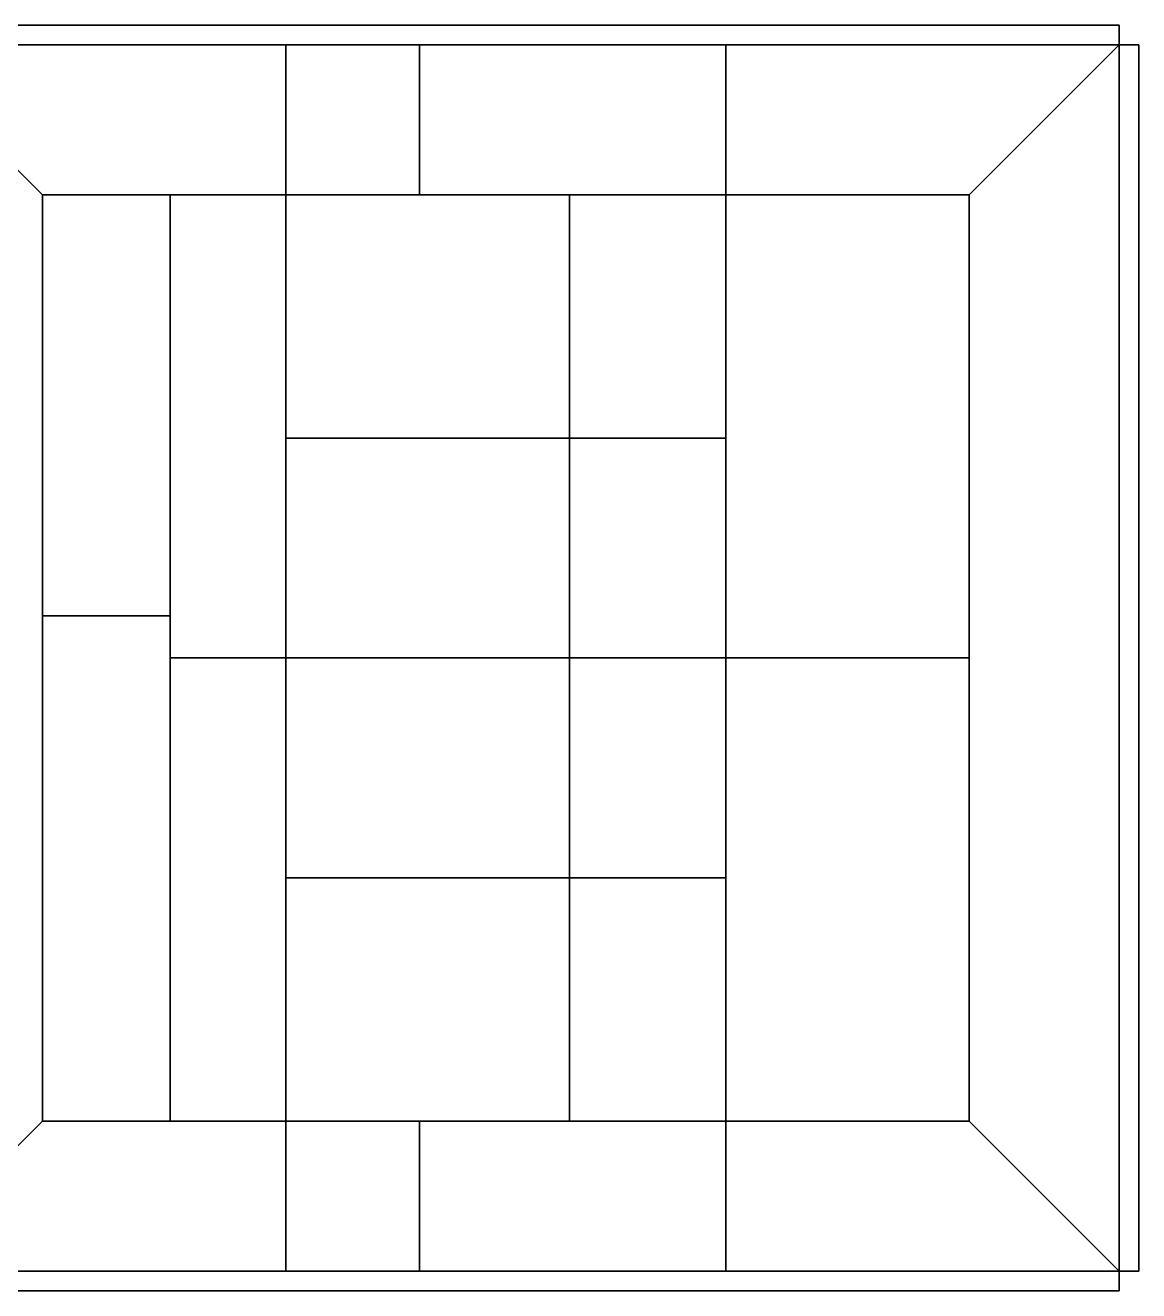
# Model space of a CAD drawing. Header units: metres. Extents: x -14.6 to 38, y -1.7 to 38.
# Drawn here: x 4.05 to 38.02, y -0.6 to 38.02 of the extents above; entities that cross this region are included whole.
import ezdxf

# ---------------------------------------------------------------- set-up
doc = ezdxf.new("R2010")
doc.units = ezdxf.units.M

msp = doc.modelspace()

# ---------------------------------------------------------------- linework, layer by layer
at = {"layer": 'BOT_PARKING', "color": 43}
for points in [[(37.4166, 37.4166, 4), (37.4166, 37.4166), (0, 37.4166), (0, 37.4166, 4)], [(37.4166, 0, 4), (37.4166, 0), (37.4166, 37.4166), (37.4166, 37.4166, 4)], [(25.41659, 25.41659, 4), (25.41659, 25.41659), (12.00001, 25.41659), (12.00001, 25.41659, 4)], [(12.00001, 25.41659, 4), (12.00001, 25.41659), (12.00001, 12.00001), (12.00001, 12.00001, 4)], [(12.00001, 25.41659, 4), (12.00001, 25.41659), (25.41659, 25.41659), (25.41659, 25.41659, 4)], [(12.00001, 12.00001, 4), (12.00001, 12.00001), (12.00001, 25.41659), (12.00001, 25.41659, 4)], [(25.41659, 12.00001, 4), (25.41659, 12.00001), (25.41659, 25.41659), (25.41659, 25.41659, 4)], [(25.41659, 25.41659, 4), (25.41659, 25.41659), (25.41659, 12.00001), (25.41659, 12.00001, 4)], [(12.00001, 12.00001, 4), (12.00001, 12.00001), (25.41659, 12.00001), (25.41659, 12.00001, 4)], [(25.41659, 12.00001, 4), (25.41659, 12.00001), (12.00001, 12.00001), (12.00001, 12.00001, 4)], [(0, 0, 4), (0, 0), (37.4166, 0), (37.4166, 0, 4)]]:
    msp.add_3dface(points, dxfattribs=at)
at = {"layer": 'BOT_PARKING', "color": 8}
for points in [[(0, 0), (0, 37.4166), (12.00001, 37.4166), (12.00001, 0)], [(12.00001, 25.41659), (12.00001, 37.4166), (25.41659, 37.4166), (25.41659, 25.41659)], [(25.41659, 0), (25.41659, 37.4166), (37.4166, 37.4166), (37.4166, 0)], [(12.00001, 0), (12.00001, 12.00001), (25.41659, 12.00001), (25.41659, 0)]]:
    msp.add_3dface(points, dxfattribs=at)
at = {"layer": 'BOT_PARKING', "color": 15}
for points in [[(0, 37.4166, 4), (0, 0, 4), (12.00001, 0, 4), (12.00001, 37.4166, 4)], [(12.00001, 0, 4), (12.00001, 37.4166, 4), (0, 37.4166, 4), (0, 0, 4)], [(12.00001, 37.4166, 4), (12.00001, 25.41659, 4), (25.41659, 25.41659, 4), (25.41659, 37.4166, 4)], [(25.41659, 25.41659, 4), (25.41659, 37.4166, 4), (12.00001, 37.4166, 4), (12.00001, 25.41659, 4)], [(25.41659, 37.4166, 4), (25.41659, 0, 4), (37.4166, 0, 4), (37.4166, 37.4166, 4)], [(37.4166, 0, 4), (37.4166, 37.4166, 4), (25.41659, 37.4166, 4), (25.41659, 0, 4)], [(25.41659, 12.00001, 4), (25.41659, 25.41659, 4), (12.00001, 25.41659, 4), (12.00001, 12.00001, 4)], [(12.00001, 12.00001, 4), (12.00001, 0, 4), (25.41659, 0, 4), (25.41659, 12.00001, 4)], [(25.41659, 0, 4), (25.41659, 12.00001, 4), (12.00001, 12.00001, 4), (12.00001, 0, 4)]]:
    msp.add_3dface(points, dxfattribs=at)
at = {"layer": 'BOT_PARKING_CORE', "color": 43}
for points in [[(25.41659, 25.41659, 4), (25.41659, 25.41659), (12.00001, 25.41659), (12.00001, 25.41659, 4)], [(12.00001, 25.41659, 4), (12.00001, 25.41659), (12.00001, 12.00001), (12.00001, 12.00001, 4)], [(12.00001, 25.41659, 4), (12.00001, 25.41659), (25.41659, 25.41659), (25.41659, 25.41659, 4)], [(12.00001, 12.00001, 4), (12.00001, 12.00001), (12.00001, 25.41659), (12.00001, 25.41659, 4)], [(25.41659, 12.00001, 4), (25.41659, 12.00001), (25.41659, 25.41659), (25.41659, 25.41659, 4)], [(25.41659, 25.41659, 4), (25.41659, 25.41659), (25.41659, 12.00001), (25.41659, 12.00001, 4)], [(12.00001, 12.00001, 4), (12.00001, 12.00001), (25.41659, 12.00001), (25.41659, 12.00001, 4)], [(25.41659, 12.00001, 4), (25.41659, 12.00001), (12.00001, 12.00001), (12.00001, 12.00001, 4)]]:
    msp.add_3dface(points, dxfattribs=at)
at = {"layer": 'BOT_PARKING_CORE', "color": 8}
msp.add_3dface([(12.00001, 12.00001), (12.00001, 25.41659), (25.41659, 25.41659), (25.41659, 12.00001)], dxfattribs=at)
at = {"layer": 'BOT_PARKING_CORE', "color": 15}
msp.add_3dface([(12.00001, 25.41659, 4), (12.00001, 12.00001, 4), (25.41659, 12.00001, 4), (25.41659, 25.41659, 4)], dxfattribs=at)
at = {"layer": 'BOT_PLENUM', "color": 43}
for points in [[(37.4166, 37.4166, 15.9), (37.4166, 37.4166, 14.8), (0, 37.4166, 14.8), (0, 37.4166, 15.9)], [(37.4166, 0, 15.9), (37.4166, 0, 14.8), (37.4166, 37.4166, 14.8), (37.4166, 37.4166, 15.9)], [(4.5732, 19.99336, 15.9), (4.5732, 19.99336, 14.8), (8.46421, 19.99336, 14.8), (8.46421, 19.99336, 15.9)], [(4.5732, 4.5732, 15.9), (4.5732, 4.5732, 14.8), (4.5732, 19.99336, 14.8), (4.5732, 19.99336, 15.9)], [(8.46421, 19.99336, 15.9), (8.46421, 19.99336, 14.8), (8.46421, 4.5732, 14.8), (8.46421, 4.5732, 15.9)], [(8.46421, 4.5732, 15.9), (8.46421, 4.5732, 14.8), (4.5732, 4.5732, 14.8), (4.5732, 4.5732, 15.9)], [(0, 0, 15.9), (0, 0, 14.8), (37.4166, 0, 14.8), (37.4166, 0, 15.9)]]:
    msp.add_3dface(points, dxfattribs=at)
at = {"layer": 'BOT_PLENUM', "color": 8}
for points in [[(37.4166, 37.4166, 14.8), (32.8434, 32.8435, 14.8), (4.5732, 32.8435, 14.8), (0, 37.4166, 14.8)], [(4.5732, 32.8435, 14.8), (4.5732, 4.5732, 14.8), (0, 0, 14.8), (0, 37.4166, 14.8)], [(37.4166, 37.4166, 14.8), (37.4166, 0, 14.8), (32.8434, 4.5732, 14.8), (32.8434, 32.8435, 14.8)], [(8.46421, 32.8435, 14.8), (8.46421, 19.99336, 14.8), (4.5732, 19.99336, 14.8), (4.5732, 32.8435, 14.8)], [(32.8434, 32.8435, 14.8), (32.8434, 4.5732, 14.8), (8.46421, 4.5732, 14.8), (8.46421, 32.8435, 14.8)], [(8.46421, 19.99336, 15.9), (8.46421, 4.5732, 15.9), (4.5732, 4.5732, 15.9), (4.5732, 19.99336, 15.9)], [(32.8434, 4.5732, 14.8), (37.4166, 0, 14.8), (0, 0, 14.8), (4.5732, 4.5732, 14.8)]]:
    msp.add_3dface(points, dxfattribs=at)
at = {"layer": 'BOT_PLENUM', "color": 15}
msp.add_3dface([(0, 37.4166, 15.9), (0, 0, 15.9), (37.4166, 0, 15.9), (37.4166, 37.4166, 15.9)], dxfattribs=at)
at = {"layer": 'BOT_STAIRS', "color": 43}
for points in [[(4.5732, 19.99336, 14.8), (4.5732, 19.99336, 12), (4.5732, 4.5732, 12), (4.5732, 4.5732, 14.8)], [(8.46421, 19.99336, 15.9), (8.46421, 19.99336, 14.8), (4.5732, 19.99336, 14.8), (4.5732, 19.99336, 15.9)], [(4.5732, 19.99336, 15.9), (4.5732, 19.99336, 14.8), (4.5732, 4.5732, 14.8), (4.5732, 4.5732, 15.9)], [(8.46421, 19.99336, 14.8), (8.46421, 19.99336, 12), (4.5732, 19.99336, 12), (4.5732, 19.99336, 14.8)], [(8.46421, 4.5732, 14.8), (8.46421, 4.5732, 12), (8.46421, 19.99336, 12), (8.46421, 19.99336, 14.8)], [(8.46421, 4.5732, 15.9), (8.46421, 4.5732, 14.8), (8.46421, 19.99336, 14.8), (8.46421, 19.99336, 15.9)], [(4.5732, 4.5732, 14.8), (4.5732, 4.5732, 12), (8.46421, 4.5732, 12), (8.46421, 4.5732, 14.8)], [(4.5732, 4.5732, 15.9), (4.5732, 4.5732, 14.8), (8.46421, 4.5732, 14.8), (8.46421, 4.5732, 15.9)]]:
    msp.add_3dface(points, dxfattribs=at)
at = {"layer": 'BOT_STAIRS', "color": 8}
msp.add_3dface([(8.46421, 19.99336, 12), (8.46421, 4.5732, 12), (4.5732, 4.5732, 12), (4.5732, 19.99336, 12)], dxfattribs=at)
at = {"layer": 'BOT_STAIRS', "color": 15}
msp.add_3dface([(4.5732, 19.99336, 15.9), (4.5732, 4.5732, 15.9), (8.46421, 4.5732, 15.9), (8.46421, 19.99336, 15.9)], dxfattribs=at)
at = {"layer": 'BOT_TOILET', "color": 43}
for points in [[(8.46421, 32.8435, 14.8), (8.46421, 32.8435, 12), (4.5732, 32.8435, 12), (4.5732, 32.8435, 14.8)], [(4.5732, 32.8435, 14.8), (4.5732, 32.8435, 12), (4.5732, 19.99336, 12), (4.5732, 19.99336, 14.8)], [(8.46421, 19.99336, 14.8), (8.46421, 19.99336, 12), (8.46421, 32.8435, 12), (8.46421, 32.8435, 14.8)], [(4.5732, 19.99336, 14.8), (4.5732, 19.99336, 12), (8.46421, 19.99336, 12), (8.46421, 19.99336, 14.8)]]:
    msp.add_3dface(points, dxfattribs=at)
at = {"layer": 'BOT_TOILET', "color": 8}
msp.add_3dface([(8.46421, 32.8435, 12), (8.46421, 19.99336, 12), (4.5732, 19.99336, 12), (4.5732, 32.8435, 12)], dxfattribs=at)
at = {"layer": 'BOT_TOILET', "color": 15}
msp.add_3dface([(4.5732, 32.8435, 14.8), (4.5732, 19.99336, 14.8), (8.46421, 19.99336, 14.8), (8.46421, 32.8435, 14.8)], dxfattribs=at)
at = {"layer": 'CORE_BOT', "color": 43}
for points in [[(32.8434, 32.8435, 14.8), (32.8434, 32.8435, 12), (8.46421, 32.8435, 12), (8.46421, 32.8435, 14.8)], [(8.46421, 32.8435, 14.8), (8.46421, 32.8435, 12), (8.46421, 19.99336, 12), (8.46421, 19.99336, 14.8)], [(32.8434, 4.5732, 14.8), (32.8434, 4.5732, 12), (32.8434, 32.8435, 12), (32.8434, 32.8435, 14.8)], [(8.46421, 19.99336, 14.8), (8.46421, 19.99336, 12), (8.46421, 4.5732, 12), (8.46421, 4.5732, 14.8)], [(8.46421, 4.5732, 14.8), (8.46421, 4.5732, 12), (32.8434, 4.5732, 12), (32.8434, 4.5732, 14.8)]]:
    msp.add_3dface(points, dxfattribs=at)
at = {"layer": 'CORE_BOT', "color": 8}
for points in [[(12.00001, 32.8435, 12), (12.00001, 4.5732, 12), (8.46421, 4.5732, 12), (8.46421, 32.8435, 12)], [(25.41659, 32.8435, 12), (25.41659, 25.41659, 12), (12.00001, 25.41659, 12), (12.00001, 32.8435, 12)], [(32.8434, 32.8435, 12), (32.8434, 4.5732, 12), (25.41659, 4.5732, 12), (25.41659, 32.8435, 12)], [(25.41659, 25.41659, 12), (25.41659, 12.00001, 12), (12.00001, 12.00001, 12), (12.00001, 25.41659, 12)], [(25.41659, 12.00001, 12), (25.41659, 4.5732, 12), (12.00001, 4.5732, 12), (12.00001, 12.00001, 12)]]:
    msp.add_3dface(points, dxfattribs=at)
at = {"layer": 'CORE_BOT', "color": 15}
msp.add_3dface([(8.46421, 32.8435, 14.8), (8.46421, 4.5732, 14.8), (32.8434, 4.5732, 14.8), (32.8434, 32.8435, 14.8)], dxfattribs=at)
at = {"layer": 'CORE_MID1', "color": 43}
for points in [[(32.8434, 18.70835, 43.256), (32.8434, 18.70835, 40.456), (20.6538, 18.70835, 40.456), (20.6538, 18.70835, 43.256)], [(20.6538, 18.70835, 43.256), (20.6538, 18.70835, 40.456), (20.6538, 4.5732, 40.456), (20.6538, 4.5732, 43.256)], [(32.8434, 4.5732, 43.256), (32.8434, 4.5732, 40.456), (32.8434, 18.70835, 40.456), (32.8434, 18.70835, 43.256)], [(20.6538, 4.5732, 43.256), (20.6538, 4.5732, 40.456), (32.8434, 4.5732, 40.456), (32.8434, 4.5732, 43.256)]]:
    msp.add_3dface(points, dxfattribs=at)
at = {"layer": 'CORE_MID1', "color": 8}
msp.add_3dface([(32.8434, 18.70835, 40.456), (32.8434, 4.5732, 40.456), (20.6538, 4.5732, 40.456), (20.6538, 18.70835, 40.456)], dxfattribs=at)
at = {"layer": 'CORE_MID1', "color": 15}
msp.add_3dface([(20.6538, 18.70835, 43.256), (20.6538, 4.5732, 43.256), (32.8434, 4.5732, 43.256), (32.8434, 18.70835, 43.256)], dxfattribs=at)
at = {"layer": 'CORE_MID2', "color": 43}
for points in [[(8.46421, 19.99336, 43.256), (8.46421, 19.99336, 40.456), (8.46421, 4.5732, 40.456), (8.46421, 4.5732, 43.256)], [(20.6538, 18.70835, 43.256), (20.6538, 18.70835, 40.456), (8.46421, 18.70835, 40.456), (8.46421, 18.70835, 43.256)], [(20.6538, 4.5732, 43.256), (20.6538, 4.5732, 40.456), (20.6538, 18.70835, 40.456), (20.6538, 18.70835, 43.256)], [(8.46421, 4.5732, 43.256), (8.46421, 4.5732, 40.456), (20.6538, 4.5732, 40.456), (20.6538, 4.5732, 43.256)]]:
    msp.add_3dface(points, dxfattribs=at)
at = {"layer": 'CORE_MID2', "color": 8}
msp.add_3dface([(20.6538, 18.70835, 40.456), (20.6538, 4.5732, 40.456), (8.46421, 4.5732, 40.456), (8.46421, 18.70835, 40.456)], dxfattribs=at)
at = {"layer": 'CORE_MID2', "color": 15}
msp.add_3dface([(8.46421, 18.70835, 43.256), (8.46421, 4.5732, 43.256), (20.6538, 4.5732, 43.256), (20.6538, 18.70835, 43.256)], dxfattribs=at)
at = {"layer": 'CORE_MID3', "color": 43}
for points in [[(20.6538, 32.8435, 43.256), (20.6538, 32.8435, 40.456), (8.46421, 32.8435, 40.456), (8.46421, 32.8435, 43.256)], [(8.46421, 32.8435, 43.256), (8.46421, 32.8435, 40.456), (8.46421, 19.99336, 40.456), (8.46421, 19.99336, 43.256)], [(20.6538, 18.70835, 43.256), (20.6538, 18.70835, 40.456), (20.6538, 32.8435, 40.456), (20.6538, 32.8435, 43.256)], [(8.46421, 18.70835, 43.256), (8.46421, 18.70835, 40.456), (20.6538, 18.70835, 40.456), (20.6538, 18.70835, 43.256)]]:
    msp.add_3dface(points, dxfattribs=at)
at = {"layer": 'CORE_MID3', "color": 8}
msp.add_3dface([(20.6538, 32.8435, 40.456), (20.6538, 18.70835, 40.456), (8.46421, 18.70835, 40.456), (8.46421, 32.8435, 40.456)], dxfattribs=at)
at = {"layer": 'CORE_MID3', "color": 15}
msp.add_3dface([(8.46421, 32.8435, 43.256), (8.46421, 18.70835, 43.256), (20.6538, 18.70835, 43.256), (20.6538, 32.8435, 43.256)], dxfattribs=at)
at = {"layer": 'CORE_MID4', "color": 43}
for points in [[(32.8434, 32.8435, 43.256), (32.8434, 32.8435, 40.456), (20.6538, 32.8435, 40.456), (20.6538, 32.8435, 43.256)], [(20.6538, 32.8435, 43.256), (20.6538, 32.8435, 40.456), (20.6538, 18.70835, 40.456), (20.6538, 18.70835, 43.256)], [(32.8434, 18.70835, 43.256), (32.8434, 18.70835, 40.456), (32.8434, 32.8435, 40.456), (32.8434, 32.8435, 43.256)], [(20.6538, 18.70835, 43.256), (20.6538, 18.70835, 40.456), (32.8434, 18.70835, 40.456), (32.8434, 18.70835, 43.256)]]:
    msp.add_3dface(points, dxfattribs=at)
at = {"layer": 'CORE_MID4', "color": 8}
msp.add_3dface([(32.8434, 32.8435, 40.456), (32.8434, 18.70835, 40.456), (20.6538, 18.70835, 40.456), (20.6538, 32.8435, 40.456)], dxfattribs=at)
at = {"layer": 'CORE_MID4', "color": 15}
msp.add_3dface([(20.6538, 32.8435, 43.256), (20.6538, 18.70835, 43.256), (32.8434, 18.70835, 43.256), (32.8434, 32.8435, 43.256)], dxfattribs=at)
at = {"layer": 'CORE_TOP', "color": 43}
for points in [[(32.8434, 32.8435, 77.2), (32.8434, 32.8435, 74.4), (8.46421, 32.8435, 74.4), (8.46421, 32.8435, 77.2)], [(8.46421, 32.8435, 77.2), (8.46421, 32.8435, 74.4), (8.46421, 19.99336, 74.4), (8.46421, 19.99336, 77.2)], [(32.8434, 4.5732, 77.2), (32.8434, 4.5732, 74.4), (32.8434, 32.8435, 74.4), (32.8434, 32.8435, 77.2)], [(8.46421, 19.99336, 77.2), (8.46421, 19.99336, 74.4), (8.46421, 4.5732, 74.4), (8.46421, 4.5732, 77.2)], [(8.46421, 4.5732, 77.2), (8.46421, 4.5732, 74.4), (32.8434, 4.5732, 74.4), (32.8434, 4.5732, 77.2)]]:
    msp.add_3dface(points, dxfattribs=at)
at = {"layer": 'CORE_TOP', "color": 8}
msp.add_3dface([(32.8434, 32.8435, 74.4), (32.8434, 4.5732, 74.4), (8.46421, 4.5732, 74.4), (8.46421, 32.8435, 74.4)], dxfattribs=at)
at = {"layer": 'CORE_TOP', "color": 15}
msp.add_3dface([(8.46421, 32.8435, 77.2), (8.46421, 4.5732, 77.2), (32.8434, 4.5732, 77.2), (32.8434, 32.8435, 77.2)], dxfattribs=at)
at = {"layer": 'MID_PARKING', "color": 43}
for points in [[(37.4166, 37.4166, 8), (37.4166, 37.4166, 4), (0, 37.4166, 4), (0, 37.4166, 8)], [(37.4166, 0, 8), (37.4166, 0, 4), (37.4166, 37.4166, 4), (37.4166, 37.4166, 8)], [(25.41659, 25.41659, 8), (25.41659, 25.41659, 4), (12.00001, 25.41659, 4), (12.00001, 25.41659, 8)], [(12.00001, 25.41659, 8), (12.00001, 25.41659, 4), (12.00001, 12.00001, 4), (12.00001, 12.00001, 8)], [(12.00001, 25.41659, 8), (12.00001, 25.41659, 4), (25.41659, 25.41659, 4), (25.41659, 25.41659, 8)], [(12.00001, 12.00001, 8), (12.00001, 12.00001, 4), (12.00001, 25.41659, 4), (12.00001, 25.41659, 8)], [(25.41659, 12.00001, 8), (25.41659, 12.00001, 4), (25.41659, 25.41659, 4), (25.41659, 25.41659, 8)], [(25.41659, 25.41659, 8), (25.41659, 25.41659, 4), (25.41659, 12.00001, 4), (25.41659, 12.00001, 8)], [(12.00001, 12.00001, 8), (12.00001, 12.00001, 4), (25.41659, 12.00001, 4), (25.41659, 12.00001, 8)], [(25.41659, 12.00001, 8), (25.41659, 12.00001, 4), (12.00001, 12.00001, 4), (12.00001, 12.00001, 8)], [(0, 0, 8), (0, 0, 4), (37.4166, 0, 4), (37.4166, 0, 8)]]:
    msp.add_3dface(points, dxfattribs=at)
at = {"layer": 'MID_PARKING', "color": 8}
for points in [[(0, 0, 4), (0, 37.4166, 4), (12.00001, 37.4166, 4), (12.00001, 0, 4)], [(12.00001, 37.4166, 4), (12.00001, 0, 4), (0, 0, 4), (0, 37.4166, 4)], [(12.00001, 25.41659, 4), (12.00001, 37.4166, 4), (25.41659, 37.4166, 4), (25.41659, 25.41659, 4)], [(25.41659, 37.4166, 4), (25.41659, 25.41659, 4), (12.00001, 25.41659, 4), (12.00001, 37.4166, 4)], [(25.41659, 0, 4), (25.41659, 37.4166, 4), (37.4166, 37.4166, 4), (37.4166, 0, 4)], [(37.4166, 37.4166, 4), (37.4166, 0, 4), (25.41659, 0, 4), (25.41659, 37.4166, 4)], [(25.41659, 25.41659, 4), (25.41659, 12.00001, 4), (12.00001, 12.00001, 4), (12.00001, 25.41659, 4)], [(12.00001, 0, 4), (12.00001, 12.00001, 4), (25.41659, 12.00001, 4), (25.41659, 0, 4)], [(25.41659, 12.00001, 4), (25.41659, 0, 4), (12.00001, 0, 4), (12.00001, 12.00001, 4)]]:
    msp.add_3dface(points, dxfattribs=at)
at = {"layer": 'MID_PARKING', "color": 15}
for points in [[(0, 37.4166, 8), (0, 0, 8), (12.00001, 0, 8), (12.00001, 37.4166, 8)], [(12.00001, 0, 8), (12.00001, 37.4166, 8), (0, 37.4166, 8), (0, 0, 8)], [(12.00001, 37.4166, 8), (12.00001, 25.41659, 8), (25.41659, 25.41659, 8), (25.41659, 37.4166, 8)], [(25.41659, 25.41659, 8), (25.41659, 37.4166, 8), (12.00001, 37.4166, 8), (12.00001, 25.41659, 8)], [(25.41659, 37.4166, 8), (25.41659, 0, 8), (37.4166, 0, 8), (37.4166, 37.4166, 8)], [(37.4166, 0, 8), (37.4166, 37.4166, 8), (25.41659, 37.4166, 8), (25.41659, 0, 8)], [(25.41659, 12.00001, 8), (25.41659, 25.41659, 8), (12.00001, 25.41659, 8), (12.00001, 12.00001, 8)], [(12.00001, 12.00001, 8), (12.00001, 0, 8), (25.41659, 0, 8), (25.41659, 12.00001, 8)], [(25.41659, 0, 8), (25.41659, 12.00001, 8), (12.00001, 12.00001, 8), (12.00001, 0, 8)]]:
    msp.add_3dface(points, dxfattribs=at)
at = {"layer": 'MID_PARKING_CORE', "color": 43}
for points in [[(25.41659, 25.41659, 8), (25.41659, 25.41659, 4), (12.00001, 25.41659, 4), (12.00001, 25.41659, 8)], [(12.00001, 25.41659, 8), (12.00001, 25.41659, 4), (12.00001, 12.00001, 4), (12.00001, 12.00001, 8)], [(12.00001, 25.41659, 8), (12.00001, 25.41659, 4), (25.41659, 25.41659, 4), (25.41659, 25.41659, 8)], [(12.00001, 12.00001, 8), (12.00001, 12.00001, 4), (12.00001, 25.41659, 4), (12.00001, 25.41659, 8)], [(25.41659, 12.00001, 8), (25.41659, 12.00001, 4), (25.41659, 25.41659, 4), (25.41659, 25.41659, 8)], [(25.41659, 25.41659, 8), (25.41659, 25.41659, 4), (25.41659, 12.00001, 4), (25.41659, 12.00001, 8)], [(12.00001, 12.00001, 8), (12.00001, 12.00001, 4), (25.41659, 12.00001, 4), (25.41659, 12.00001, 8)], [(25.41659, 12.00001, 8), (25.41659, 12.00001, 4), (12.00001, 12.00001, 4), (12.00001, 12.00001, 8)]]:
    msp.add_3dface(points, dxfattribs=at)
at = {"layer": 'MID_PARKING_CORE', "color": 8}
msp.add_3dface([(12.00001, 12.00001, 4), (12.00001, 25.41659, 4), (25.41659, 25.41659, 4), (25.41659, 12.00001, 4)], dxfattribs=at)
at = {"layer": 'MID_PARKING_CORE', "color": 15}
msp.add_3dface([(12.00001, 25.41659, 8), (12.00001, 12.00001, 8), (25.41659, 12.00001, 8), (25.41659, 25.41659, 8)], dxfattribs=at)
at = {"layer": 'MID_PLENUM', "color": 43}
for points in [[(37.4166, 37.4166, 44.356), (37.4166, 37.4166, 43.256), (0, 37.4166, 43.256), (0, 37.4166, 44.356)], [(37.4166, 0, 44.356), (37.4166, 0, 43.256), (37.4166, 37.4166, 43.256), (37.4166, 37.4166, 44.356)], [(4.5732, 19.99336, 44.356), (4.5732, 19.99336, 43.256), (8.46421, 19.99336, 43.256), (8.46421, 19.99336, 44.356)], [(4.5732, 4.5732, 44.356), (4.5732, 4.5732, 43.256), (4.5732, 19.99336, 43.256), (4.5732, 19.99336, 44.356)], [(8.46421, 19.99336, 44.356), (8.46421, 19.99336, 43.256), (8.46421, 4.5732, 43.256), (8.46421, 4.5732, 44.356)], [(8.46421, 4.5732, 44.356), (8.46421, 4.5732, 43.256), (4.5732, 4.5732, 43.256), (4.5732, 4.5732, 44.356)], [(0, 0, 44.356), (0, 0, 43.256), (37.4166, 0, 43.256), (37.4166, 0, 44.356)]]:
    msp.add_3dface(points, dxfattribs=at)
at = {"layer": 'MID_PLENUM', "color": 8}
for points in [[(37.4166, 37.4166, 43.256), (32.8434, 32.8435, 43.256), (4.5732, 32.8435, 43.256), (0, 37.4166, 43.256)], [(4.5732, 32.8435, 43.256), (4.5732, 4.5732, 43.256), (0, 0, 43.256), (0, 37.4166, 43.256)], [(37.4166, 37.4166, 43.256), (37.4166, 0, 43.256), (32.8434, 4.5732, 43.256), (32.8434, 32.8435, 43.256)], [(8.46421, 32.8435, 43.256), (8.46421, 19.99336, 43.256), (4.5732, 19.99336, 43.256), (4.5732, 32.8435, 43.256)], [(20.6538, 32.8435, 43.256), (20.6538, 18.70835, 43.256), (8.46421, 18.70835, 43.256), (8.46421, 32.8435, 43.256)], [(32.8434, 32.8435, 43.256), (32.8434, 18.70835, 43.256), (20.6538, 18.70835, 43.256), (20.6538, 32.8435, 43.256)], [(8.46421, 19.99336, 44.356), (8.46421, 4.5732, 44.356), (4.5732, 4.5732, 44.356), (4.5732, 19.99336, 44.356)], [(20.6538, 18.70835, 43.256), (20.6538, 4.5732, 43.256), (8.46421, 4.5732, 43.256), (8.46421, 18.70835, 43.256)], [(32.8434, 18.70835, 43.256), (32.8434, 4.5732, 43.256), (20.6538, 4.5732, 43.256), (20.6538, 18.70835, 43.256)], [(32.8434, 4.5732, 43.256), (37.4166, 0, 43.256), (0, 0, 43.256), (4.5732, 4.5732, 43.256)]]:
    msp.add_3dface(points, dxfattribs=at)
at = {"layer": 'MID_PLENUM', "color": 15}
msp.add_3dface([(0, 37.4166, 44.356), (0, 0, 44.356), (37.4166, 0, 44.356), (37.4166, 37.4166, 44.356)], dxfattribs=at)
at = {"layer": 'MID_STAIRS', "color": 43}
for points in [[(4.5732, 19.99336, 43.256), (4.5732, 19.99336, 40.456), (4.5732, 4.5732, 40.456), (4.5732, 4.5732, 43.256)], [(8.46421, 19.99336, 44.356), (8.46421, 19.99336, 43.256), (4.5732, 19.99336, 43.256), (4.5732, 19.99336, 44.356)], [(4.5732, 19.99336, 44.356), (4.5732, 19.99336, 43.256), (4.5732, 4.5732, 43.256), (4.5732, 4.5732, 44.356)], [(8.46421, 19.99336, 43.256), (8.46421, 19.99336, 40.456), (4.5732, 19.99336, 40.456), (4.5732, 19.99336, 43.256)], [(8.46421, 4.5732, 43.256), (8.46421, 4.5732, 40.456), (8.46421, 19.99336, 40.456), (8.46421, 19.99336, 43.256)], [(8.46421, 4.5732, 44.356), (8.46421, 4.5732, 43.256), (8.46421, 19.99336, 43.256), (8.46421, 19.99336, 44.356)], [(4.5732, 4.5732, 43.256), (4.5732, 4.5732, 40.456), (8.46421, 4.5732, 40.456), (8.46421, 4.5732, 43.256)], [(4.5732, 4.5732, 44.356), (4.5732, 4.5732, 43.256), (8.46421, 4.5732, 43.256), (8.46421, 4.5732, 44.356)]]:
    msp.add_3dface(points, dxfattribs=at)
at = {"layer": 'MID_STAIRS', "color": 8}
msp.add_3dface([(8.46421, 19.99336, 40.456), (8.46421, 4.5732, 40.456), (4.5732, 4.5732, 40.456), (4.5732, 19.99336, 40.456)], dxfattribs=at)
at = {"layer": 'MID_STAIRS', "color": 15}
msp.add_3dface([(4.5732, 19.99336, 44.356), (4.5732, 4.5732, 44.356), (8.46421, 4.5732, 44.356), (8.46421, 19.99336, 44.356)], dxfattribs=at)
at = {"layer": 'MID_TOILET', "color": 43}
for points in [[(8.46421, 32.8435, 43.256), (8.46421, 32.8435, 40.456), (4.5732, 32.8435, 40.456), (4.5732, 32.8435, 43.256)], [(4.5732, 32.8435, 43.256), (4.5732, 32.8435, 40.456), (4.5732, 19.99336, 40.456), (4.5732, 19.99336, 43.256)], [(8.46421, 19.99336, 43.256), (8.46421, 19.99336, 40.456), (8.46421, 32.8435, 40.456), (8.46421, 32.8435, 43.256)], [(4.5732, 19.99336, 43.256), (4.5732, 19.99336, 40.456), (8.46421, 19.99336, 40.456), (8.46421, 19.99336, 43.256)]]:
    msp.add_3dface(points, dxfattribs=at)
at = {"layer": 'MID_TOILET', "color": 8}
msp.add_3dface([(8.46421, 32.8435, 40.456), (8.46421, 19.99336, 40.456), (4.5732, 19.99336, 40.456), (4.5732, 32.8435, 40.456)], dxfattribs=at)
at = {"layer": 'MID_TOILET', "color": 15}
msp.add_3dface([(4.5732, 32.8435, 43.256), (4.5732, 19.99336, 43.256), (8.46421, 19.99336, 43.256), (8.46421, 32.8435, 43.256)], dxfattribs=at)
at = {"layer": 'TOP_PARKING', "color": 43}
for points in [[(37.4166, 37.4166, 12), (37.4166, 37.4166, 8), (0, 37.4166, 8), (0, 37.4166, 12)], [(37.4166, 0, 12), (37.4166, 0, 8), (37.4166, 37.4166, 8), (37.4166, 37.4166, 12)], [(25.41659, 25.41659, 12), (25.41659, 25.41659, 8), (12.00001, 25.41659, 8), (12.00001, 25.41659, 12)], [(12.00001, 25.41659, 12), (12.00001, 25.41659, 8), (12.00001, 12.00001, 8), (12.00001, 12.00001, 12)], [(12.00001, 25.41659, 12), (12.00001, 25.41659, 8), (25.41659, 25.41659, 8), (25.41659, 25.41659, 12)], [(12.00001, 12.00001, 12), (12.00001, 12.00001, 8), (12.00001, 25.41659, 8), (12.00001, 25.41659, 12)], [(25.41659, 12.00001, 12), (25.41659, 12.00001, 8), (25.41659, 25.41659, 8), (25.41659, 25.41659, 12)], [(25.41659, 25.41659, 12), (25.41659, 25.41659, 8), (25.41659, 12.00001, 8), (25.41659, 12.00001, 12)], [(12.00001, 12.00001, 12), (12.00001, 12.00001, 8), (25.41659, 12.00001, 8), (25.41659, 12.00001, 12)], [(25.41659, 12.00001, 12), (25.41659, 12.00001, 8), (12.00001, 12.00001, 8), (12.00001, 12.00001, 12)], [(0, 0, 12), (0, 0, 8), (37.4166, 0, 8), (37.4166, 0, 12)]]:
    msp.add_3dface(points, dxfattribs=at)
at = {"layer": 'TOP_PARKING', "color": 8}
for points in [[(0, 0, 8), (0, 37.4166, 8), (12.00001, 37.4166, 8), (12.00001, 0, 8)], [(12.00001, 37.4166, 8), (12.00001, 0, 8), (0, 0, 8), (0, 37.4166, 8)], [(12.00001, 25.41659, 8), (12.00001, 37.4166, 8), (25.41659, 37.4166, 8), (25.41659, 25.41659, 8)], [(25.41659, 37.4166, 8), (25.41659, 25.41659, 8), (12.00001, 25.41659, 8), (12.00001, 37.4166, 8)], [(25.41659, 0, 8), (25.41659, 37.4166, 8), (37.4166, 37.4166, 8), (37.4166, 0, 8)], [(37.4166, 37.4166, 8), (37.4166, 0, 8), (25.41659, 0, 8), (25.41659, 37.4166, 8)], [(25.41659, 25.41659, 8), (25.41659, 12.00001, 8), (12.00001, 12.00001, 8), (12.00001, 25.41659, 8)], [(12.00001, 0, 8), (12.00001, 12.00001, 8), (25.41659, 12.00001, 8), (25.41659, 0, 8)], [(25.41659, 12.00001, 8), (25.41659, 0, 8), (12.00001, 0, 8), (12.00001, 12.00001, 8)]]:
    msp.add_3dface(points, dxfattribs=at)
at = {"layer": 'TOP_PARKING', "color": 15}
for points in [[(0, 37.4166, 12), (0, 0, 12), (4.5732, 4.5732, 12), (4.5732, 32.8435, 12)], [(0, 37.4166, 12), (4.5732, 32.8435, 12), (16.0782, 32.8435, 12), (16.0782, 37.4166, 12)], [(16.0782, 37.4166, 12), (16.0782, 32.8435, 12), (32.8434, 32.8435, 12), (37.4166, 37.4166, 12)], [(32.8434, 32.8435, 12), (32.8434, 4.5732, 12), (37.4166, 0, 12), (37.4166, 37.4166, 12)], [(4.5732, 32.8435, 12), (4.5732, 19.99336, 12), (8.46421, 19.99336, 12), (8.46421, 32.8435, 12)], [(8.46421, 32.8435, 12), (8.46421, 4.5732, 12), (12.00001, 4.5732, 12), (12.00001, 32.8435, 12)], [(12.00001, 32.8435, 12), (12.00001, 25.41659, 12), (25.41659, 25.41659, 12), (25.41659, 32.8435, 12)], [(25.41659, 32.8435, 12), (25.41659, 4.5732, 12), (32.8434, 4.5732, 12), (32.8434, 32.8435, 12)], [(4.5732, 19.99336, 12), (4.5732, 4.5732, 12), (8.46421, 4.5732, 12), (8.46421, 19.99336, 12)], [(12.00001, 12.00001, 12), (12.00001, 4.5732, 12), (25.41659, 4.5732, 12), (25.41659, 12.00001, 12)], [(4.5732, 4.5732, 12), (0, 0, 12), (16.0782, 0, 12), (16.0782, 4.5732, 12)], [(16.0782, 4.5732, 12), (16.0782, 0, 12), (37.4166, 0, 12), (32.8434, 4.5732, 12)]]:
    msp.add_3dface(points, dxfattribs=at)
at = {"layer": 'TOP_PARKING_CORE', "color": 43}
for points in [[(25.41659, 25.41659, 12), (25.41659, 25.41659, 8), (12.00001, 25.41659, 8), (12.00001, 25.41659, 12)], [(12.00001, 25.41659, 12), (12.00001, 25.41659, 8), (12.00001, 12.00001, 8), (12.00001, 12.00001, 12)], [(12.00001, 25.41659, 12), (12.00001, 25.41659, 8), (25.41659, 25.41659, 8), (25.41659, 25.41659, 12)], [(12.00001, 12.00001, 12), (12.00001, 12.00001, 8), (12.00001, 25.41659, 8), (12.00001, 25.41659, 12)], [(25.41659, 12.00001, 12), (25.41659, 12.00001, 8), (25.41659, 25.41659, 8), (25.41659, 25.41659, 12)], [(25.41659, 25.41659, 12), (25.41659, 25.41659, 8), (25.41659, 12.00001, 8), (25.41659, 12.00001, 12)], [(12.00001, 12.00001, 12), (12.00001, 12.00001, 8), (25.41659, 12.00001, 8), (25.41659, 12.00001, 12)], [(25.41659, 12.00001, 12), (25.41659, 12.00001, 8), (12.00001, 12.00001, 8), (12.00001, 12.00001, 12)]]:
    msp.add_3dface(points, dxfattribs=at)
at = {"layer": 'TOP_PARKING_CORE', "color": 8}
msp.add_3dface([(12.00001, 12.00001, 8), (12.00001, 25.41659, 8), (25.41659, 25.41659, 8), (25.41659, 12.00001, 8)], dxfattribs=at)
at = {"layer": 'TOP_PARKING_CORE', "color": 15}
msp.add_3dface([(12.00001, 25.41659, 12), (12.00001, 12.00001, 12), (25.41659, 12.00001, 12), (25.41659, 25.41659, 12)], dxfattribs=at)
at = {"layer": 'TOP_PLENUM', "color": 43}
for points in [[(37.4166, 37.4166, 78.3), (37.4166, 37.4166, 77.2), (0, 37.4166, 77.2), (0, 37.4166, 78.3)], [(37.4166, 0, 78.3), (37.4166, 0, 77.2), (37.4166, 37.4166, 77.2), (37.4166, 37.4166, 78.3)], [(4.5732, 19.99336, 78.3), (4.5732, 19.99336, 77.2), (8.46421, 19.99336, 77.2), (8.46421, 19.99336, 78.3)], [(4.5732, 4.5732, 78.3), (4.5732, 4.5732, 77.2), (4.5732, 19.99336, 77.2), (4.5732, 19.99336, 78.3)], [(8.46421, 19.99336, 78.3), (8.46421, 19.99336, 77.2), (8.46421, 4.5732, 77.2), (8.46421, 4.5732, 78.3)], [(8.46421, 4.5732, 78.3), (8.46421, 4.5732, 77.2), (4.5732, 4.5732, 77.2), (4.5732, 4.5732, 78.3)], [(0, 0, 78.3), (0, 0, 77.2), (37.4166, 0, 77.2), (37.4166, 0, 78.3)]]:
    msp.add_3dface(points, dxfattribs=at)
at = {"layer": 'TOP_PLENUM', "color": 8}
for points in [[(37.4166, 37.4166, 77.2), (32.8434, 32.8435, 77.2), (4.5732, 32.8435, 77.2), (0, 37.4166, 77.2)], [(4.5732, 32.8435, 77.2), (4.5732, 4.5732, 77.2), (0, 0, 77.2), (0, 37.4166, 77.2)], [(37.4166, 37.4166, 77.2), (37.4166, 0, 77.2), (32.8434, 4.5732, 77.2), (32.8434, 32.8435, 77.2)], [(8.46421, 32.8435, 77.2), (8.46421, 19.99336, 77.2), (4.5732, 19.99336, 77.2), (4.5732, 32.8435, 77.2)], [(32.8434, 32.8435, 77.2), (32.8434, 4.5732, 77.2), (8.46421, 4.5732, 77.2), (8.46421, 32.8435, 77.2)], [(8.46421, 19.99336, 78.3), (8.46421, 4.5732, 78.3), (4.5732, 4.5732, 78.3), (4.5732, 19.99336, 78.3)], [(32.8434, 4.5732, 77.2), (37.4166, 0, 77.2), (0, 0, 77.2), (4.5732, 4.5732, 77.2)]]:
    msp.add_3dface(points, dxfattribs=at)
at = {"layer": 'TOP_PLENUM', "color": 15}
msp.add_3dface([(0, 37.4166, 78.3), (0, 0, 78.3), (37.4166, 0, 78.3), (37.4166, 37.4166, 78.3)], dxfattribs=at)
at = {"layer": 'TOP_STAIRS', "color": 43}
for points in [[(4.5732, 19.99336, 77.2), (4.5732, 19.99336, 74.4), (4.5732, 4.5732, 74.4), (4.5732, 4.5732, 77.2)], [(8.46421, 19.99336, 78.3), (8.46421, 19.99336, 77.2), (4.5732, 19.99336, 77.2), (4.5732, 19.99336, 78.3)], [(4.5732, 19.99336, 78.3), (4.5732, 19.99336, 77.2), (4.5732, 4.5732, 77.2), (4.5732, 4.5732, 78.3)], [(8.46421, 19.99336, 77.2), (8.46421, 19.99336, 74.4), (4.5732, 19.99336, 74.4), (4.5732, 19.99336, 77.2)], [(8.46421, 4.5732, 77.2), (8.46421, 4.5732, 74.4), (8.46421, 19.99336, 74.4), (8.46421, 19.99336, 77.2)], [(8.46421, 4.5732, 78.3), (8.46421, 4.5732, 77.2), (8.46421, 19.99336, 77.2), (8.46421, 19.99336, 78.3)], [(4.5732, 4.5732, 77.2), (4.5732, 4.5732, 74.4), (8.46421, 4.5732, 74.4), (8.46421, 4.5732, 77.2)], [(4.5732, 4.5732, 78.3), (4.5732, 4.5732, 77.2), (8.46421, 4.5732, 77.2), (8.46421, 4.5732, 78.3)]]:
    msp.add_3dface(points, dxfattribs=at)
at = {"layer": 'TOP_STAIRS', "color": 8}
msp.add_3dface([(8.46421, 19.99336, 74.4), (8.46421, 4.5732, 74.4), (4.5732, 4.5732, 74.4), (4.5732, 19.99336, 74.4)], dxfattribs=at)
at = {"layer": 'TOP_STAIRS', "color": 15}
msp.add_3dface([(4.5732, 19.99336, 78.3), (4.5732, 4.5732, 78.3), (8.46421, 4.5732, 78.3), (8.46421, 19.99336, 78.3)], dxfattribs=at)
at = {"layer": 'TOP_TOILET', "color": 43}
for points in [[(8.46421, 32.8435, 77.2), (8.46421, 32.8435, 74.4), (4.5732, 32.8435, 74.4), (4.5732, 32.8435, 77.2)], [(4.5732, 32.8435, 77.2), (4.5732, 32.8435, 74.4), (4.5732, 19.99336, 74.4), (4.5732, 19.99336, 77.2)], [(8.46421, 19.99336, 77.2), (8.46421, 19.99336, 74.4), (8.46421, 32.8435, 74.4), (8.46421, 32.8435, 77.2)], [(4.5732, 19.99336, 77.2), (4.5732, 19.99336, 74.4), (8.46421, 19.99336, 74.4), (8.46421, 19.99336, 77.2)]]:
    msp.add_3dface(points, dxfattribs=at)
at = {"layer": 'TOP_TOILET', "color": 8}
msp.add_3dface([(8.46421, 32.8435, 74.4), (8.46421, 19.99336, 74.4), (4.5732, 19.99336, 74.4), (4.5732, 32.8435, 74.4)], dxfattribs=at)
at = {"layer": 'TOP_TOILET', "color": 15}
msp.add_3dface([(4.5732, 32.8435, 77.2), (4.5732, 19.99336, 77.2), (8.46421, 19.99336, 77.2), (8.46421, 32.8435, 77.2)], dxfattribs=at)
at = {"layer": 'ZONE_BOT_E', "color": 43}
for points in [[(37.4166, 37.4166, 14.8), (37.4166, 37.4166, 12), (32.8434, 32.8435, 12), (32.8434, 32.8435, 14.8)], [(37.4166, 0, 14.8), (37.4166, 0, 12), (37.4166, 37.4166, 12), (37.4166, 37.4166, 14.8)], [(32.8434, 32.8435, 14.8), (32.8434, 32.8435, 12), (32.8434, 4.5732, 12), (32.8434, 4.5732, 14.8)], [(32.8434, 4.5732, 14.8), (32.8434, 4.5732, 12), (37.4166, 0, 12), (37.4166, 0, 14.8)]]:
    msp.add_3dface(points, dxfattribs=at)
at = {"layer": 'ZONE_BOT_E', "color": 8}
msp.add_3dface([(37.4166, 37.4166, 12), (37.4166, 0, 12), (32.8434, 4.5732, 12), (32.8434, 32.8435, 12)], dxfattribs=at)
at = {"layer": 'ZONE_BOT_E', "color": 15}
msp.add_3dface([(32.8434, 32.8435, 14.8), (32.8434, 4.5732, 14.8), (37.4166, 0, 14.8), (37.4166, 37.4166, 14.8)], dxfattribs=at)
at = {"layer": 'ZONE_BOT_E', "color": 143}
msp.add_3dface([(37.4166, 0, 14.50101), (37.4166, 0, 12.2), (37.4166, 37.4165, 12.2), (37.4166, 37.4165, 14.50101)], dxfattribs=at)
at = {"layer": 'ZONE_BOT_E', "color": 13}
for points in [[(38.0166, 0, 14.50101), (37.4166, 0, 14.50101), (37.4166, 37.4165, 14.50101), (38.0166, 37.4165, 14.50101)], [(38.0166, 37.4165, 14.50101), (37.4166, 37.4165, 14.50101), (37.4166, 0, 14.50101), (38.0166, 0, 14.50101)]]:
    msp.add_3dface(points, dxfattribs=at)
at = {"layer": 'ZONE_BOT_N', "color": 13}
for points in [[(37.4164, 38.0166, 14.50101), (37.4164, 37.4166, 14.50101), (0, 37.4166, 14.50101), (0, 38.0166, 14.50101)], [(0, 38.0166, 14.50101), (0, 37.4166, 14.50101), (37.4164, 37.4166, 14.50101), (37.4164, 38.0166, 14.50101)]]:
    msp.add_3dface(points, dxfattribs=at)
at = {"layer": 'ZONE_BOT_N', "color": 43}
for points in [[(37.4166, 37.4166, 14.8), (37.4166, 37.4166, 12), (0, 37.4166, 12), (0, 37.4166, 14.8)], [(0, 37.4166, 14.8), (0, 37.4166, 12), (4.5732, 32.8435, 12), (4.5732, 32.8435, 14.8)], [(32.8434, 32.8435, 14.8), (32.8434, 32.8435, 12), (37.4166, 37.4166, 12), (37.4166, 37.4166, 14.8)], [(4.5732, 32.8435, 14.8), (4.5732, 32.8435, 12), (8.46421, 32.8435, 12), (8.46421, 32.8435, 14.8)], [(8.46421, 32.8435, 14.8), (8.46421, 32.8435, 12), (32.8434, 32.8435, 12), (32.8434, 32.8435, 14.8)]]:
    msp.add_3dface(points, dxfattribs=at)
at = {"layer": 'ZONE_BOT_N', "color": 143}
msp.add_3dface([(37.4164, 37.4166, 14.50101), (37.4164, 37.4166, 12.2), (0, 37.4166, 12.2), (0, 37.4166, 14.50101)], dxfattribs=at)
at = {"layer": 'ZONE_BOT_N', "color": 8}
for points in [[(16.0782, 37.4166, 12), (16.0782, 32.8435, 12), (4.5732, 32.8435, 12), (0, 37.4166, 12)], [(37.4166, 37.4166, 12), (32.8434, 32.8435, 12), (16.0782, 32.8435, 12), (16.0782, 37.4166, 12)]]:
    msp.add_3dface(points, dxfattribs=at)
at = {"layer": 'ZONE_BOT_N', "color": 15}
msp.add_3dface([(0, 37.4166, 14.8), (4.5732, 32.8435, 14.8), (32.8434, 32.8435, 14.8), (37.4166, 37.4166, 14.8)], dxfattribs=at)
at = {"layer": 'ZONE_BOT_S', "color": 43}
for points in [[(4.5732, 4.5732, 14.8), (4.5732, 4.5732, 12), (0, 0, 12), (0, 0, 14.8)], [(8.46421, 4.5732, 14.8), (8.46421, 4.5732, 12), (4.5732, 4.5732, 12), (4.5732, 4.5732, 14.8)], [(32.8434, 4.5732, 14.8), (32.8434, 4.5732, 12), (8.46421, 4.5732, 12), (8.46421, 4.5732, 14.8)], [(37.4166, 0, 14.8), (37.4166, 0, 12), (32.8434, 4.5732, 12), (32.8434, 4.5732, 14.8)], [(0, 0, 14.8), (0, 0, 12), (37.4166, 0, 12), (37.4166, 0, 14.8)]]:
    msp.add_3dface(points, dxfattribs=at)
at = {"layer": 'ZONE_BOT_S', "color": 8}
for points in [[(16.0782, 4.5732, 12), (16.0782, 0, 12), (0, 0, 12), (4.5732, 4.5732, 12)], [(32.8434, 4.5732, 12), (37.4166, 0, 12), (16.0782, 0, 12), (16.0782, 4.5732, 12)]]:
    msp.add_3dface(points, dxfattribs=at)
at = {"layer": 'ZONE_BOT_S', "color": 15}
msp.add_3dface([(4.5732, 4.5732, 14.8), (0, 0, 14.8), (37.4166, 0, 14.8), (32.8434, 4.5732, 14.8)], dxfattribs=at)
at = {"layer": 'ZONE_BOT_S', "color": 143}
msp.add_3dface([(0, 0, 14.50101), (0, 0, 12.2), (37.4164, 0, 12.2), (37.4164, 0, 14.50101)], dxfattribs=at)
at = {"layer": 'ZONE_BOT_S', "color": 13}
for points in [[(0, -0.6, 14.50101), (0, 0, 14.50101), (37.4164, 0, 14.50101), (37.4164, -0.6, 14.50101)], [(37.4164, -0.6, 14.50101), (37.4164, 0, 14.50101), (0, 0, 14.50101), (0, -0.6, 14.50101)]]:
    msp.add_3dface(points, dxfattribs=at)
at = {"layer": 'ZONE_BOT_W', "color": 43}
for points in [[(4.5732, 32.8435, 14.8), (4.5732, 32.8435, 12), (0, 37.4166, 12), (0, 37.4166, 14.8)], [(4.5732, 19.99336, 14.8), (4.5732, 19.99336, 12), (4.5732, 32.8435, 12), (4.5732, 32.8435, 14.8)], [(4.5732, 4.5732, 14.8), (4.5732, 4.5732, 12), (4.5732, 19.99336, 12), (4.5732, 19.99336, 14.8)], [(0, 0, 14.8), (0, 0, 12), (4.5732, 4.5732, 12), (4.5732, 4.5732, 14.8)]]:
    msp.add_3dface(points, dxfattribs=at)
at = {"layer": 'ZONE_BOT_W', "color": 8}
msp.add_3dface([(4.5732, 32.8435, 12), (4.5732, 4.5732, 12), (0, 0, 12), (0, 37.4166, 12)], dxfattribs=at)
at = {"layer": 'ZONE_BOT_W', "color": 15}
msp.add_3dface([(0, 37.4166, 14.8), (0, 0, 14.8), (4.5732, 4.5732, 14.8), (4.5732, 32.8435, 14.8)], dxfattribs=at)
at = {"layer": 'ZONE_MID_E', "color": 43}
for points in [[(37.4166, 37.4166, 43.256), (37.4166, 37.4166, 40.456), (32.8434, 32.8435, 40.456), (32.8434, 32.8435, 43.256)], [(37.4166, 0, 43.256), (37.4166, 0, 40.456), (37.4166, 37.4166, 40.456), (37.4166, 37.4166, 43.256)], [(32.8434, 32.8435, 43.256), (32.8434, 32.8435, 40.456), (32.8434, 18.70835, 40.456), (32.8434, 18.70835, 43.256)], [(32.8434, 18.70835, 43.256), (32.8434, 18.70835, 40.456), (32.8434, 4.5732, 40.456), (32.8434, 4.5732, 43.256)], [(32.8434, 4.5732, 43.256), (32.8434, 4.5732, 40.456), (37.4166, 0, 40.456), (37.4166, 0, 43.256)]]:
    msp.add_3dface(points, dxfattribs=at)
at = {"layer": 'ZONE_MID_E', "color": 8}
msp.add_3dface([(37.4166, 37.4166, 40.456), (37.4166, 0, 40.456), (32.8434, 4.5732, 40.456), (32.8434, 32.8435, 40.456)], dxfattribs=at)
at = {"layer": 'ZONE_MID_E', "color": 15}
msp.add_3dface([(32.8434, 32.8435, 43.256), (32.8434, 4.5732, 43.256), (37.4166, 0, 43.256), (37.4166, 37.4166, 43.256)], dxfattribs=at)
at = {"layer": 'ZONE_MID_E', "color": 143}
msp.add_3dface([(37.4166, 0, 42.95701), (37.4166, 0, 40.656), (37.4166, 37.4165, 40.656), (37.4166, 37.4165, 42.95701)], dxfattribs=at)
at = {"layer": 'ZONE_MID_E', "color": 13}
for points in [[(38.0166, 0, 42.95701), (37.4166, 0, 42.95701), (37.4166, 37.4165, 42.95701), (38.0166, 37.4165, 42.95701)], [(38.0166, 37.4165, 42.95701), (37.4166, 37.4165, 42.95701), (37.4166, 0, 42.95701), (38.0166, 0, 42.95701)]]:
    msp.add_3dface(points, dxfattribs=at)
at = {"layer": 'ZONE_MID_N', "color": 13}
for points in [[(37.4164, 38.0166, 42.95701), (37.4164, 37.4166, 42.95701), (0, 37.4166, 42.95701), (0, 38.0166, 42.95701)], [(0, 38.0166, 42.95701), (0, 37.4166, 42.95701), (37.4164, 37.4166, 42.95701), (37.4164, 38.0166, 42.95701)]]:
    msp.add_3dface(points, dxfattribs=at)
at = {"layer": 'ZONE_MID_N', "color": 43}
for points in [[(37.4166, 37.4166, 43.256), (37.4166, 37.4166, 40.456), (0, 37.4166, 40.456), (0, 37.4166, 43.256)], [(0, 37.4166, 43.256), (0, 37.4166, 40.456), (4.5732, 32.8435, 40.456), (4.5732, 32.8435, 43.256)], [(32.8434, 32.8435, 43.256), (32.8434, 32.8435, 40.456), (37.4166, 37.4166, 40.456), (37.4166, 37.4166, 43.256)], [(4.5732, 32.8435, 43.256), (4.5732, 32.8435, 40.456), (8.46421, 32.8435, 40.456), (8.46421, 32.8435, 43.256)], [(8.46421, 32.8435, 43.256), (8.46421, 32.8435, 40.456), (20.6538, 32.8435, 40.456), (20.6538, 32.8435, 43.256)], [(20.6538, 32.8435, 43.256), (20.6538, 32.8435, 40.456), (32.8434, 32.8435, 40.456), (32.8434, 32.8435, 43.256)]]:
    msp.add_3dface(points, dxfattribs=at)
at = {"layer": 'ZONE_MID_N', "color": 143}
msp.add_3dface([(37.4164, 37.4166, 42.95701), (37.4164, 37.4166, 40.656), (0, 37.4166, 40.656), (0, 37.4166, 42.95701)], dxfattribs=at)
at = {"layer": 'ZONE_MID_N', "color": 8}
msp.add_3dface([(37.4166, 37.4166, 40.456), (32.8434, 32.8435, 40.456), (4.5732, 32.8435, 40.456), (0, 37.4166, 40.456)], dxfattribs=at)
at = {"layer": 'ZONE_MID_N', "color": 15}
msp.add_3dface([(0, 37.4166, 43.256), (4.5732, 32.8435, 43.256), (32.8434, 32.8435, 43.256), (37.4166, 37.4166, 43.256)], dxfattribs=at)
at = {"layer": 'ZONE_MID_S', "color": 43}
for points in [[(4.5732, 4.5732, 43.256), (4.5732, 4.5732, 40.456), (0, 0, 40.456), (0, 0, 43.256)], [(8.46421, 4.5732, 43.256), (8.46421, 4.5732, 40.456), (4.5732, 4.5732, 40.456), (4.5732, 4.5732, 43.256)], [(20.6538, 4.5732, 43.256), (20.6538, 4.5732, 40.456), (8.46421, 4.5732, 40.456), (8.46421, 4.5732, 43.256)], [(32.8434, 4.5732, 43.256), (32.8434, 4.5732, 40.456), (20.6538, 4.5732, 40.456), (20.6538, 4.5732, 43.256)], [(37.4166, 0, 43.256), (37.4166, 0, 40.456), (32.8434, 4.5732, 40.456), (32.8434, 4.5732, 43.256)], [(0, 0, 43.256), (0, 0, 40.456), (37.4166, 0, 40.456), (37.4166, 0, 43.256)]]:
    msp.add_3dface(points, dxfattribs=at)
at = {"layer": 'ZONE_MID_S', "color": 8}
msp.add_3dface([(32.8434, 4.5732, 40.456), (37.4166, 0, 40.456), (0, 0, 40.456), (4.5732, 4.5732, 40.456)], dxfattribs=at)
at = {"layer": 'ZONE_MID_S', "color": 15}
msp.add_3dface([(4.5732, 4.5732, 43.256), (0, 0, 43.256), (37.4166, 0, 43.256), (32.8434, 4.5732, 43.256)], dxfattribs=at)
at = {"layer": 'ZONE_MID_S', "color": 143}
msp.add_3dface([(0, 0, 42.95701), (0, 0, 40.656), (37.4164, 0, 40.656), (37.4164, 0, 42.95701)], dxfattribs=at)
at = {"layer": 'ZONE_MID_S', "color": 13}
for points in [[(0, -0.6, 42.95701), (0, 0, 42.95701), (37.4164, 0, 42.95701), (37.4164, -0.6, 42.95701)], [(37.4164, -0.6, 42.95701), (37.4164, 0, 42.95701), (0, 0, 42.95701), (0, -0.6, 42.95701)]]:
    msp.add_3dface(points, dxfattribs=at)
at = {"layer": 'ZONE_MID_W', "color": 43}
for points in [[(4.5732, 32.8435, 43.256), (4.5732, 32.8435, 40.456), (0, 37.4166, 40.456), (0, 37.4166, 43.256)], [(4.5732, 19.99336, 43.256), (4.5732, 19.99336, 40.456), (4.5732, 32.8435, 40.456), (4.5732, 32.8435, 43.256)], [(4.5732, 4.5732, 43.256), (4.5732, 4.5732, 40.456), (4.5732, 19.99336, 40.456), (4.5732, 19.99336, 43.256)], [(0, 0, 43.256), (0, 0, 40.456), (4.5732, 4.5732, 40.456), (4.5732, 4.5732, 43.256)]]:
    msp.add_3dface(points, dxfattribs=at)
at = {"layer": 'ZONE_MID_W', "color": 8}
msp.add_3dface([(4.5732, 32.8435, 40.456), (4.5732, 4.5732, 40.456), (0, 0, 40.456), (0, 37.4166, 40.456)], dxfattribs=at)
at = {"layer": 'ZONE_MID_W', "color": 15}
msp.add_3dface([(0, 37.4166, 43.256), (0, 0, 43.256), (4.5732, 4.5732, 43.256), (4.5732, 32.8435, 43.256)], dxfattribs=at)
at = {"layer": 'ZONE_TOP_E', "color": 43}
for points in [[(37.4166, 37.4166, 77.2), (37.4166, 37.4166, 74.4), (32.8434, 32.8435, 74.4), (32.8434, 32.8435, 77.2)], [(37.4166, 0, 77.2), (37.4166, 0, 74.4), (37.4166, 37.4166, 74.4), (37.4166, 37.4166, 77.2)], [(32.8434, 32.8435, 77.2), (32.8434, 32.8435, 74.4), (32.8434, 4.5732, 74.4), (32.8434, 4.5732, 77.2)], [(32.8434, 4.5732, 77.2), (32.8434, 4.5732, 74.4), (37.4166, 0, 74.4), (37.4166, 0, 77.2)]]:
    msp.add_3dface(points, dxfattribs=at)
at = {"layer": 'ZONE_TOP_E', "color": 8}
msp.add_3dface([(37.4166, 37.4166, 74.4), (37.4166, 0, 74.4), (32.8434, 4.5732, 74.4), (32.8434, 32.8435, 74.4)], dxfattribs=at)
at = {"layer": 'ZONE_TOP_E', "color": 15}
msp.add_3dface([(32.8434, 32.8435, 77.2), (32.8434, 4.5732, 77.2), (37.4166, 0, 77.2), (37.4166, 37.4166, 77.2)], dxfattribs=at)
at = {"layer": 'ZONE_TOP_E', "color": 143}
msp.add_3dface([(37.4166, 0, 76.90101), (37.4166, 0, 74.6), (37.4166, 37.4165, 74.6), (37.4166, 37.4165, 76.90101)], dxfattribs=at)
at = {"layer": 'ZONE_TOP_E', "color": 13}
for points in [[(38.0166, 0, 76.90101), (37.4166, 0, 76.90101), (37.4166, 37.4165, 76.90101), (38.0166, 37.4165, 76.90101)], [(38.0166, 37.4165, 76.90101), (37.4166, 37.4165, 76.90101), (37.4166, 0, 76.90101), (38.0166, 0, 76.90101)]]:
    msp.add_3dface(points, dxfattribs=at)
at = {"layer": 'ZONE_TOP_N', "color": 13}
for points in [[(37.4164, 38.0166, 76.90101), (37.4164, 37.4166, 76.90101), (0, 37.4166, 76.90101), (0, 38.0166, 76.90101)], [(0, 38.0166, 76.90101), (0, 37.4166, 76.90101), (37.4164, 37.4166, 76.90101), (37.4164, 38.0166, 76.90101)]]:
    msp.add_3dface(points, dxfattribs=at)
at = {"layer": 'ZONE_TOP_N', "color": 43}
for points in [[(37.4166, 37.4166, 77.2), (37.4166, 37.4166, 74.4), (0, 37.4166, 74.4), (0, 37.4166, 77.2)], [(0, 37.4166, 77.2), (0, 37.4166, 74.4), (4.5732, 32.8435, 74.4), (4.5732, 32.8435, 77.2)], [(32.8434, 32.8435, 77.2), (32.8434, 32.8435, 74.4), (37.4166, 37.4166, 74.4), (37.4166, 37.4166, 77.2)], [(4.5732, 32.8435, 77.2), (4.5732, 32.8435, 74.4), (8.46421, 32.8435, 74.4), (8.46421, 32.8435, 77.2)], [(8.46421, 32.8435, 77.2), (8.46421, 32.8435, 74.4), (32.8434, 32.8435, 74.4), (32.8434, 32.8435, 77.2)]]:
    msp.add_3dface(points, dxfattribs=at)
at = {"layer": 'ZONE_TOP_N', "color": 143}
msp.add_3dface([(37.4164, 37.4166, 76.90101), (37.4164, 37.4166, 74.6), (0, 37.4166, 74.6), (0, 37.4166, 76.90101)], dxfattribs=at)
at = {"layer": 'ZONE_TOP_N', "color": 8}
msp.add_3dface([(37.4166, 37.4166, 74.4), (32.8434, 32.8435, 74.4), (4.5732, 32.8435, 74.4), (0, 37.4166, 74.4)], dxfattribs=at)
at = {"layer": 'ZONE_TOP_N', "color": 15}
msp.add_3dface([(0, 37.4166, 77.2), (4.5732, 32.8435, 77.2), (32.8434, 32.8435, 77.2), (37.4166, 37.4166, 77.2)], dxfattribs=at)
at = {"layer": 'ZONE_TOP_S', "color": 43}
for points in [[(4.5732, 4.5732, 77.2), (4.5732, 4.5732, 74.4), (0, 0, 74.4), (0, 0, 77.2)], [(8.46421, 4.5732, 77.2), (8.46421, 4.5732, 74.4), (4.5732, 4.5732, 74.4), (4.5732, 4.5732, 77.2)], [(32.8434, 4.5732, 77.2), (32.8434, 4.5732, 74.4), (8.46421, 4.5732, 74.4), (8.46421, 4.5732, 77.2)], [(37.4166, 0, 77.2), (37.4166, 0, 74.4), (32.8434, 4.5732, 74.4), (32.8434, 4.5732, 77.2)], [(0, 0, 77.2), (0, 0, 74.4), (37.4166, 0, 74.4), (37.4166, 0, 77.2)]]:
    msp.add_3dface(points, dxfattribs=at)
at = {"layer": 'ZONE_TOP_S', "color": 8}
msp.add_3dface([(32.8434, 4.5732, 74.4), (37.4166, 0, 74.4), (0, 0, 74.4), (4.5732, 4.5732, 74.4)], dxfattribs=at)
at = {"layer": 'ZONE_TOP_S', "color": 15}
msp.add_3dface([(4.5732, 4.5732, 77.2), (0, 0, 77.2), (37.4166, 0, 77.2), (32.8434, 4.5732, 77.2)], dxfattribs=at)
at = {"layer": 'ZONE_TOP_S', "color": 143}
msp.add_3dface([(0, 0, 76.90101), (0, 0, 74.6), (37.4164, 0, 74.6), (37.4164, 0, 76.90101)], dxfattribs=at)
at = {"layer": 'ZONE_TOP_S', "color": 13}
for points in [[(0, -0.6, 76.90101), (0, 0, 76.90101), (37.4164, 0, 76.90101), (37.4164, -0.6, 76.90101)], [(37.4164, -0.6, 76.90101), (37.4164, 0, 76.90101), (0, 0, 76.90101), (0, -0.6, 76.90101)]]:
    msp.add_3dface(points, dxfattribs=at)
at = {"layer": 'ZONE_TOP_W', "color": 43}
for points in [[(4.5732, 32.8435, 77.2), (4.5732, 32.8435, 74.4), (0, 37.4166, 74.4), (0, 37.4166, 77.2)], [(4.5732, 19.99336, 77.2), (4.5732, 19.99336, 74.4), (4.5732, 32.8435, 74.4), (4.5732, 32.8435, 77.2)], [(4.5732, 4.5732, 77.2), (4.5732, 4.5732, 74.4), (4.5732, 19.99336, 74.4), (4.5732, 19.99336, 77.2)], [(0, 0, 77.2), (0, 0, 74.4), (4.5732, 4.5732, 74.4), (4.5732, 4.5732, 77.2)]]:
    msp.add_3dface(points, dxfattribs=at)
at = {"layer": 'ZONE_TOP_W', "color": 8}
msp.add_3dface([(4.5732, 32.8435, 74.4), (4.5732, 4.5732, 74.4), (0, 0, 74.4), (0, 37.4166, 74.4)], dxfattribs=at)
at = {"layer": 'ZONE_TOP_W', "color": 15}
msp.add_3dface([(0, 37.4166, 77.2), (0, 0, 77.2), (4.5732, 4.5732, 77.2), (4.5732, 32.8435, 77.2)], dxfattribs=at)

doc.saveas('drawing.dxf')
